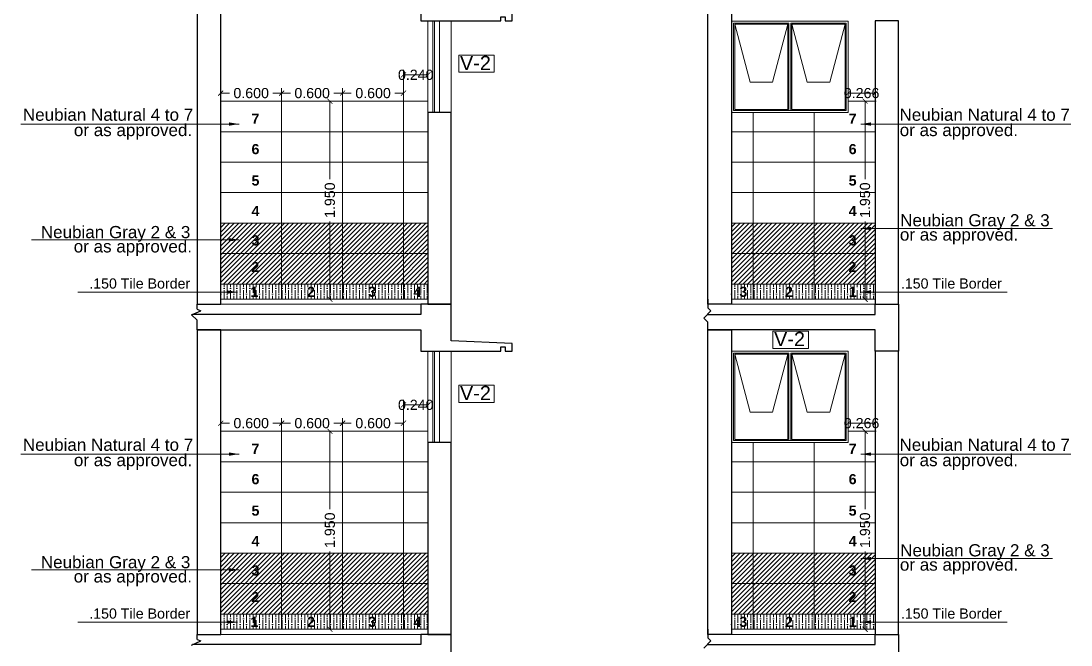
# Model space of a CAD drawing. Header units: millimetres. Extents: x 2733 to 5909, y 1038 to 2089.
# Drawn here: x 2979.94 to 2990.27, y 1044.96 to 1051.1 of the extents above; entities that cross this region are included whole.
import ezdxf

# ---------------------------------------------------------------- set-up
doc = ezdxf.new("R2010")
doc.units = ezdxf.units.MM
doc.header["$PDMODE"] = 35
doc.layers.get('0').update_dxf_attribs({"lineweight": 20})
doc.layers.get('Defpoints').update_dxf_attribs({"lineweight": 15})
for name, color, linetype, lineweight in [('DIM', 6, 'Continuous', 18), ('dim.1', 6, 'Continuous', 18), ('FLOOR FINISH', 10, 'Continuous', 15), ('Hatch', 43, 'Continuous', 13), ('rcc', 5, 'Continuous', 30), ('RD', 7, 'Continuous', 18), ('TEXT', 7, 'Continuous', 15), ('Text-1', 240, 'Continuous', 15), ('TILE HATCH-2', 123, 'Continuous', 9), ('Tiles', 91, 'Continuous', 9), ('Tiles-Text', 230, 'Continuous', 18), ('Ventilator', 200, 'Continuous', 18), ('Wall', 7, 'Continuous', 30)]:
    doc.layers.add(name, color=color, linetype=linetype, lineweight=lineweight)
doc.styles.add('dim-stylus bt', font='arial.ttf')
doc.styles.add('L120', font='arial.ttf', dxfattribs={"height": 0.6})
doc.styles.get("Standard").update_dxf_attribs({"font": 'arial.ttf', "height": 0.2})
doc.styles.add('Tabrej', font='arial.ttf')
doc.dimstyles.new('DIMEN', dxfattribs={"dimtxt": 0.3, "dimasz": 0.25, "dimexe": 0.18, "dimexo": 0.0625, "dimgap": 0.09, "dimtad": 0, "dimdec": 3, "dimzin": 0, "dimdsep": 46, "dimtxsty": 'Tabrej', "dimcen": 0, "dimclrd": 256, "dimclre": 256, "dimclrt": 7, "dimadec": 0, "dimazin": 0, "dimtfac": 1, "dimtdec": 3, "dimtofl": 0, "dimtmove": 0, "dimatfit": 1, "dimfxl": 0, "dimtolj": 1, "dimtzin": 0, "dimlwd": -1, "dimlwe": -1, "dimarcsym": 0})
doc.dimstyles.new('Tabrej', dxfattribs={"dimtxt": 4, "dimasz": 0.45, "dimexe": 0.18, "dimexo": 0.0625, "dimgap": 0.09, "dimtad": 0, "dimdec": 3, "dimzin": 0, "dimdsep": 46, "dimtxsty": 'Tabrej', "dimcen": 0, "dimclrd": 256, "dimclre": 256, "dimclrt": 7, "dimaunit": 1, "dimadec": 3, "dimazin": 0, "dimtfac": 1, "dimtdec": 3, "dimtofl": 0, "dimtmove": 0, "dimatfit": 3, "dimfxl": 0, "dimtolj": 1, "dimtzin": 0, "dimlwd": -1, "dimlwe": -1, "dimarcsym": 0})

# ---------------------------------------------------------------- blocks, each defined once
blk = doc.blocks.new('_ArchTick')
at = {"color": 0, "const_width": 0.15}
blk.add_lwpolyline([(-0.5, -0.5), (0.5, 0.5)], dxfattribs=at)
blk = doc.blocks.new('*D615')
at = {"layer": 'Defpoints', "color": 0, "lineweight": 15, "transparency": 16777216}
for p in [(2982.502, 1050.392), (2982.502, 1050.313), (2983.102, 1050.318)]:
    blk.add_point(p, dxfattribs=at)
at = {"layer": 'DIM', "transparency": 16777216}
for p, q in [((2982.502, 1050.315), (2982.502, 1050.442)), ((2982.502, 1050.392), (2982.588, 1050.392)), ((2983.102, 1050.392), (2983.015, 1050.392)), ((2983.102, 1050.32), (2983.102, 1050.442))]:
    blk.add_line(p, q, dxfattribs=at)
at = {"layer": 'DIM', "transparency": 16777216, "xscale": 0.05, "yscale": 0.05, "zscale": 0.05, "rotation": 180}
blk.add_blockref('_ArchTick', (2982.502, 1050.392), dxfattribs=at)
at = {"layer": 'DIM', "transparency": 16777216, "xscale": 0.05, "yscale": 0.05, "zscale": 0.05}
blk.add_blockref('_ArchTick', (2983.102, 1050.392), dxfattribs=at)
at = {"layer": 'DIM', "color": 7, "transparency": 16777216, "insert": (2982.802, 1050.392), "char_height": 0.1, "attachment_point": 5, "style": 'Tabrej'}
blk.add_mtext('\\A1;0.600', dxfattribs=at)
blk = doc.blocks.new('*D616')
at = {"layer": 'Defpoints', "color": 0, "lineweight": 15, "transparency": 16777216}
for p in [(2981.902, 1050.392), (2981.902, 1050.313), (2982.502, 1050.318)]:
    blk.add_point(p, dxfattribs=at)
at = {"layer": 'DIM', "transparency": 16777216}
for p, q in [((2981.902, 1050.315), (2981.902, 1050.442)), ((2981.902, 1050.392), (2981.988, 1050.392)), ((2982.502, 1050.392), (2982.415, 1050.392)), ((2982.502, 1050.32), (2982.502, 1050.442))]:
    blk.add_line(p, q, dxfattribs=at)
at = {"layer": 'DIM', "transparency": 16777216, "xscale": 0.05, "yscale": 0.05, "zscale": 0.05, "rotation": 180}
blk.add_blockref('_ArchTick', (2981.902, 1050.392), dxfattribs=at)
at = {"layer": 'DIM', "transparency": 16777216, "xscale": 0.05, "yscale": 0.05, "zscale": 0.05}
blk.add_blockref('_ArchTick', (2982.502, 1050.392), dxfattribs=at)
at = {"layer": 'DIM', "color": 7, "transparency": 16777216, "insert": (2982.202, 1050.392), "char_height": 0.1, "attachment_point": 5, "style": 'Tabrej'}
blk.add_mtext('\\A1;0.600', dxfattribs=at)
blk = doc.blocks.new('*D617')
at = {"layer": 'Defpoints', "color": 0, "lineweight": 15, "transparency": 16777216}
for p in [(2983.088, 1050.313), (2982.977, 1048.363), (2983.062, 1048.363)]:
    blk.add_point(p, dxfattribs=at)
at = {"layer": 'DIM', "transparency": 16777216}
for p, q in [((2983.087, 1050.313), (2982.927, 1050.313)), ((2982.977, 1050.313), (2982.977, 1049.546)), ((2982.977, 1048.363), (2982.977, 1049.129)), ((2983.061, 1048.363), (2982.927, 1048.363))]:
    blk.add_line(p, q, dxfattribs=at)
at = {"layer": 'DIM', "transparency": 16777216, "xscale": 0.05, "yscale": 0.05, "zscale": 0.05}
for p, rotation in [((2982.977, 1050.313), 90), ((2982.977, 1048.363), 270)]:
    blk.add_blockref('_ArchTick', p, dxfattribs=dict(at, rotation=rotation))
at = {"layer": 'DIM', "color": 7, "transparency": 16777216, "insert": (2982.977, 1049.338), "char_height": 0.1, "attachment_point": 5, "rotation": 90, "style": 'Tabrej'}
blk.add_mtext('\\A1;1.950', dxfattribs=at)
blk = doc.blocks.new('*D618')
at = {"layer": 'Defpoints', "color": 0, "lineweight": 15, "transparency": 16777216}
for p in [(2983.102, 1050.392), (2983.102, 1050.313), (2983.702, 1050.318)]:
    blk.add_point(p, dxfattribs=at)
at = {"layer": 'DIM', "transparency": 16777216}
for p, q in [((2983.102, 1050.315), (2983.102, 1050.442)), ((2983.102, 1050.392), (2983.188, 1050.392)), ((2983.702, 1050.392), (2983.615, 1050.392)), ((2983.702, 1050.32), (2983.702, 1050.442))]:
    blk.add_line(p, q, dxfattribs=at)
at = {"layer": 'DIM', "transparency": 16777216, "xscale": 0.05, "yscale": 0.05, "zscale": 0.05, "rotation": 180}
blk.add_blockref('_ArchTick', (2983.102, 1050.392), dxfattribs=at)
at = {"layer": 'DIM', "transparency": 16777216, "xscale": 0.05, "yscale": 0.05, "zscale": 0.05}
blk.add_blockref('_ArchTick', (2983.702, 1050.392), dxfattribs=at)
at = {"layer": 'DIM', "color": 7, "transparency": 16777216, "insert": (2983.402, 1050.392), "char_height": 0.1, "attachment_point": 5, "style": 'Tabrej'}
blk.add_mtext('\\A1;0.600', dxfattribs=at)
blk = doc.blocks.new('*D619')
at = {"layer": 'Defpoints', "color": 0, "lineweight": 15, "transparency": 16777216}
for p in [(2983.702, 1050.572), (2983.702, 1050.313), (2983.942, 1050.318)]:
    blk.add_point(p, dxfattribs=at)
at = {"layer": 'DIM', "transparency": 16777216}
for p, q in [((2983.702, 1050.314), (2983.702, 1050.622)), ((2983.942, 1050.572), (2983.702, 1050.572)), ((2983.942, 1050.32), (2983.942, 1050.622))]:
    blk.add_line(p, q, dxfattribs=at)
at = {"layer": 'DIM', "transparency": 16777216, "xscale": 0.05, "yscale": 0.05, "zscale": 0.05, "rotation": 180}
blk.add_blockref('_ArchTick', (2983.702, 1050.572), dxfattribs=at)
at = {"layer": 'DIM', "transparency": 16777216, "xscale": 0.05, "yscale": 0.05, "zscale": 0.05}
blk.add_blockref('_ArchTick', (2983.942, 1050.572), dxfattribs=at)
at = {"layer": 'DIM', "color": 7, "transparency": 16777216, "insert": (2983.822, 1050.572), "char_height": 0.1, "attachment_point": 5, "style": 'Tabrej'}
blk.add_mtext('\\A1;0.240', dxfattribs=at)
blk = doc.blocks.new('*D620')
at = {"layer": 'Defpoints', "color": 0, "lineweight": 15, "transparency": 16777216}
for p in [(2982.502, 1047.142), (2982.502, 1047.063), (2983.102, 1047.068)]:
    blk.add_point(p, dxfattribs=at)
at = {"layer": 'DIM', "transparency": 16777216}
for p, q in [((2982.502, 1047.065), (2982.502, 1047.192)), ((2983.102, 1047.07), (2983.102, 1047.192)), ((2982.502, 1047.142), (2982.588, 1047.142)), ((2983.102, 1047.142), (2983.015, 1047.142))]:
    blk.add_line(p, q, dxfattribs=at)
at = {"layer": 'DIM', "transparency": 16777216, "xscale": 0.05, "yscale": 0.05, "zscale": 0.05, "rotation": 180}
blk.add_blockref('_ArchTick', (2982.502, 1047.142), dxfattribs=at)
at = {"layer": 'DIM', "transparency": 16777216, "xscale": 0.05, "yscale": 0.05, "zscale": 0.05}
blk.add_blockref('_ArchTick', (2983.102, 1047.142), dxfattribs=at)
at = {"layer": 'DIM', "color": 7, "transparency": 16777216, "insert": (2982.802, 1047.142), "char_height": 0.1, "attachment_point": 5, "style": 'Tabrej'}
blk.add_mtext('\\A1;0.600', dxfattribs=at)
blk = doc.blocks.new('*D621')
at = {"layer": 'Defpoints', "color": 0, "lineweight": 15, "transparency": 16777216}
for p in [(2981.902, 1047.142), (2981.902, 1047.063), (2982.502, 1047.068)]:
    blk.add_point(p, dxfattribs=at)
at = {"layer": 'DIM', "transparency": 16777216}
for p, q in [((2981.902, 1047.065), (2981.902, 1047.192)), ((2982.502, 1047.07), (2982.502, 1047.192)), ((2981.902, 1047.142), (2981.988, 1047.142)), ((2982.502, 1047.142), (2982.415, 1047.142))]:
    blk.add_line(p, q, dxfattribs=at)
at = {"layer": 'DIM', "transparency": 16777216, "xscale": 0.05, "yscale": 0.05, "zscale": 0.05, "rotation": 180}
blk.add_blockref('_ArchTick', (2981.902, 1047.142), dxfattribs=at)
at = {"layer": 'DIM', "transparency": 16777216, "xscale": 0.05, "yscale": 0.05, "zscale": 0.05}
blk.add_blockref('_ArchTick', (2982.502, 1047.142), dxfattribs=at)
at = {"layer": 'DIM', "color": 7, "transparency": 16777216, "insert": (2982.202, 1047.142), "char_height": 0.1, "attachment_point": 5, "style": 'Tabrej'}
blk.add_mtext('\\A1;0.600', dxfattribs=at)
blk = doc.blocks.new('*D622')
at = {"layer": 'Defpoints', "color": 0, "lineweight": 15, "transparency": 16777216}
for p in [(2983.088, 1047.063), (2982.977, 1045.113), (2983.062, 1045.113)]:
    blk.add_point(p, dxfattribs=at)
at = {"layer": 'DIM', "transparency": 16777216}
for p, q in [((2983.087, 1047.063), (2982.927, 1047.063)), ((2982.977, 1047.063), (2982.977, 1046.296)), ((2982.977, 1045.113), (2982.977, 1045.879)), ((2983.061, 1045.113), (2982.927, 1045.113))]:
    blk.add_line(p, q, dxfattribs=at)
at = {"layer": 'DIM', "transparency": 16777216, "xscale": 0.05, "yscale": 0.05, "zscale": 0.05}
for p, rotation in [((2982.977, 1047.063), 90), ((2982.977, 1045.113), 270)]:
    blk.add_blockref('_ArchTick', p, dxfattribs=dict(at, rotation=rotation))
at = {"layer": 'DIM', "color": 7, "transparency": 16777216, "insert": (2982.977, 1046.088), "char_height": 0.1, "attachment_point": 5, "rotation": 90, "style": 'Tabrej'}
blk.add_mtext('\\A1;1.950', dxfattribs=at)
blk = doc.blocks.new('*D623')
at = {"layer": 'Defpoints', "color": 0, "lineweight": 15, "transparency": 16777216}
for p in [(2983.102, 1047.142), (2983.102, 1047.063), (2983.702, 1047.068)]:
    blk.add_point(p, dxfattribs=at)
at = {"layer": 'DIM', "transparency": 16777216}
for p, q in [((2983.102, 1047.065), (2983.102, 1047.192)), ((2983.702, 1047.07), (2983.702, 1047.192)), ((2983.102, 1047.142), (2983.188, 1047.142)), ((2983.702, 1047.142), (2983.615, 1047.142))]:
    blk.add_line(p, q, dxfattribs=at)
at = {"layer": 'DIM', "transparency": 16777216, "xscale": 0.05, "yscale": 0.05, "zscale": 0.05, "rotation": 180}
blk.add_blockref('_ArchTick', (2983.102, 1047.142), dxfattribs=at)
at = {"layer": 'DIM', "transparency": 16777216, "xscale": 0.05, "yscale": 0.05, "zscale": 0.05}
blk.add_blockref('_ArchTick', (2983.702, 1047.142), dxfattribs=at)
at = {"layer": 'DIM', "color": 7, "transparency": 16777216, "insert": (2983.402, 1047.142), "char_height": 0.1, "attachment_point": 5, "style": 'Tabrej'}
blk.add_mtext('\\A1;0.600', dxfattribs=at)
blk = doc.blocks.new('*D624')
at = {"layer": 'Defpoints', "color": 0, "lineweight": 15, "transparency": 16777216}
for p in [(2983.702, 1047.322), (2983.702, 1047.063), (2983.942, 1047.068)]:
    blk.add_point(p, dxfattribs=at)
at = {"layer": 'DIM', "transparency": 16777216}
for p, q in [((2983.702, 1047.064), (2983.702, 1047.372)), ((2983.942, 1047.07), (2983.942, 1047.372)), ((2983.942, 1047.322), (2983.702, 1047.322))]:
    blk.add_line(p, q, dxfattribs=at)
at = {"layer": 'DIM', "transparency": 16777216, "xscale": 0.05, "yscale": 0.05, "zscale": 0.05, "rotation": 180}
blk.add_blockref('_ArchTick', (2983.702, 1047.322), dxfattribs=at)
at = {"layer": 'DIM', "transparency": 16777216, "xscale": 0.05, "yscale": 0.05, "zscale": 0.05}
blk.add_blockref('_ArchTick', (2983.942, 1047.322), dxfattribs=at)
at = {"layer": 'DIM', "color": 7, "transparency": 16777216, "insert": (2983.822, 1047.322), "char_height": 0.1, "attachment_point": 5, "style": 'Tabrej'}
blk.add_mtext('\\A1;0.240', dxfattribs=at)
blk = doc.blocks.new('*D654')
at = {"layer": 'Defpoints', "color": 0, "lineweight": 15, "transparency": 16777216}
for p in [(2988.357, 1050.313), (2988.246, 1048.363), (2988.331, 1048.363)]:
    blk.add_point(p, dxfattribs=at)
at = {"layer": 'DIM', "transparency": 16777216}
for p, q in [((2988.356, 1050.313), (2988.196, 1050.313)), ((2988.246, 1050.313), (2988.246, 1049.546)), ((2988.246, 1048.363), (2988.246, 1049.129)), ((2988.33, 1048.363), (2988.196, 1048.363))]:
    blk.add_line(p, q, dxfattribs=at)
at = {"layer": 'DIM', "transparency": 16777216, "xscale": 0.05, "yscale": 0.05, "zscale": 0.05}
for p, rotation in [((2988.246, 1050.313), 90), ((2988.246, 1048.363), 270)]:
    blk.add_blockref('_ArchTick', p, dxfattribs=dict(at, rotation=rotation))
at = {"layer": 'DIM', "color": 7, "transparency": 16777216, "insert": (2988.246, 1049.338), "char_height": 0.1, "attachment_point": 5, "rotation": 90, "style": 'Tabrej'}
blk.add_mtext('\\A1;1.950', dxfattribs=at)
blk = doc.blocks.new('*D655')
at = {"layer": 'Defpoints', "color": 0, "lineweight": 15, "transparency": 16777216}
for p in [(2988.08, 1050.392), (2988.08, 1050.313), (2988.345, 1050.318)]:
    blk.add_point(p, dxfattribs=at)
at = {"layer": 'DIM', "transparency": 16777216}
for p, q in [((2988.08, 1050.315), (2988.08, 1050.442)), ((2988.345, 1050.392), (2988.08, 1050.392)), ((2988.345, 1050.32), (2988.345, 1050.442))]:
    blk.add_line(p, q, dxfattribs=at)
at = {"layer": 'DIM', "transparency": 16777216, "xscale": 0.05, "yscale": 0.05, "zscale": 0.05, "rotation": 180}
blk.add_blockref('_ArchTick', (2988.08, 1050.392), dxfattribs=at)
at = {"layer": 'DIM', "transparency": 16777216, "xscale": 0.05, "yscale": 0.05, "zscale": 0.05}
blk.add_blockref('_ArchTick', (2988.345, 1050.392), dxfattribs=at)
at = {"layer": 'DIM', "color": 7, "transparency": 16777216, "insert": (2988.212, 1050.392), "char_height": 0.1, "attachment_point": 5, "style": 'Tabrej'}
blk.add_mtext('\\A1;0.266', dxfattribs=at)
blk = doc.blocks.new('rgb')
at = {"layer": 'Ventilator', "linetype": 'Continuous'}
for p, q in [((2440.551, -1422.912), (2439.401, -1422.912)), ((2439.401, -1422.912), (2439.401, -1423.812)), ((2439.966, -1422.932), (2439.421, -1422.932)), ((2439.421, -1422.932), (2439.421, -1423.792)), ((2439.966, -1422.932), (2439.966, -1423.792)), ((2440.531, -1422.932), (2439.986, -1422.932)), ((2439.986, -1422.932), (2439.986, -1423.791)), ((2440.531, -1423.792), (2440.531, -1422.932)), ((2440.551, -1423.812), (2440.551, -1422.912)), ((2439.956, -1422.942), (2439.436, -1422.942)), ((2439.436, -1422.942), (2439.436, -1423.782)), ((2439.956, -1423.782), (2439.956, -1422.942)), ((2440.521, -1422.942), (2439.996, -1422.942)), ((2439.996, -1422.942), (2439.996, -1423.782)), ((2440.521, -1423.782), (2440.521, -1422.942)), ((2440.551, -1423.812), (2439.401, -1423.812)), ((2439.966, -1423.792), (2439.421, -1423.792)), ((2439.956, -1423.782), (2439.436, -1423.782)), ((2440.531, -1423.792), (2439.966, -1423.792)), ((2440.386, -1423.792), (2439.986, -1423.792)), ((2440.376, -1423.782), (2439.996, -1423.782)), ((2440.521, -1423.782), (2439.996, -1423.782))]:
    blk.add_line(p, q, dxfattribs=at)
at = {"layer": 'Ventilator', "ltscale": 0.005}
for p, q in [((2439.436, -1422.942), (2439.586, -1423.515)), ((2439.956, -1422.942), (2439.806, -1423.515)), ((2439.996, -1422.942), (2440.146, -1423.515)), ((2440.521, -1422.942), (2440.371, -1423.515)), ((2439.586, -1423.515), (2439.806, -1423.515)), ((2440.371, -1423.515), (2440.146, -1423.515))]:
    blk.add_line(p, q, dxfattribs=at)
blk = doc.blocks.new('*D656')
at = {"layer": 'Defpoints', "color": 0, "lineweight": 15, "transparency": 16777216}
for p in [(2988.357, 1047.063), (2988.246, 1045.113), (2988.331, 1045.113)]:
    blk.add_point(p, dxfattribs=at)
at = {"layer": 'DIM', "transparency": 16777216}
for p, q in [((2988.356, 1047.063), (2988.196, 1047.063)), ((2988.246, 1047.063), (2988.246, 1046.296)), ((2988.246, 1045.113), (2988.246, 1045.879)), ((2988.33, 1045.113), (2988.196, 1045.113))]:
    blk.add_line(p, q, dxfattribs=at)
at = {"layer": 'DIM', "transparency": 16777216, "xscale": 0.05, "yscale": 0.05, "zscale": 0.05}
for p, rotation in [((2988.246, 1047.063), 90), ((2988.246, 1045.113), 270)]:
    blk.add_blockref('_ArchTick', p, dxfattribs=dict(at, rotation=rotation))
at = {"layer": 'DIM', "color": 7, "transparency": 16777216, "insert": (2988.246, 1046.088), "char_height": 0.1, "attachment_point": 5, "rotation": 90, "style": 'Tabrej'}
blk.add_mtext('\\A1;1.950', dxfattribs=at)
blk = doc.blocks.new('*D657')
at = {"layer": 'Defpoints', "color": 0, "lineweight": 15, "transparency": 16777216}
for p in [(2988.08, 1047.142), (2988.08, 1047.063), (2988.345, 1047.068)]:
    blk.add_point(p, dxfattribs=at)
at = {"layer": 'DIM', "transparency": 16777216}
for p, q in [((2988.08, 1047.065), (2988.08, 1047.192)), ((2988.345, 1047.07), (2988.345, 1047.192)), ((2988.345, 1047.142), (2988.08, 1047.142))]:
    blk.add_line(p, q, dxfattribs=at)
at = {"layer": 'DIM', "transparency": 16777216, "xscale": 0.05, "yscale": 0.05, "zscale": 0.05, "rotation": 180}
blk.add_blockref('_ArchTick', (2988.08, 1047.142), dxfattribs=at)
at = {"layer": 'DIM', "transparency": 16777216, "xscale": 0.05, "yscale": 0.05, "zscale": 0.05}
blk.add_blockref('_ArchTick', (2988.345, 1047.142), dxfattribs=at)
at = {"layer": 'DIM', "color": 7, "transparency": 16777216, "insert": (2988.212, 1047.142), "char_height": 0.1, "attachment_point": 5, "style": 'Tabrej'}
blk.add_mtext('\\A1;0.266', dxfattribs=at)

msp = doc.modelspace()

# ---------------------------------------------------------------- hatches: boundary and pattern name
at = {"layer": 'Hatch', "lineweight": 15}
h = msp.add_hatch(dxfattribs=at)
h.set_pattern_fill('ANSI36', color=256, scale=0.01, angle=45, style=0)
h.set_pattern_definition([(90, (80.048495, 72.582863), (-0.03175, 0.0555625), [0.079375, -0.015875, 0, -0.015875])])
h.paths.add_polyline_path([(2982.5016, 1048.5125), (2981.9016, 1048.5125), (2981.9016, 1048.3625), (2982.5016, 1048.3625)])
h.paths.add_polyline_path([(2982.5016, 1048.3625), (2983.1016, 1048.3625), (2983.1016, 1048.5125), (2982.5016, 1048.5125)])
h.paths.add_polyline_path([(2983.1016, 1048.3625), (2983.7016, 1048.3625), (2983.7016, 1048.5125), (2983.1016, 1048.5125)])
h.paths.add_polyline_path([(2983.7016, 1048.5125), (2983.7016, 1048.3625), (2983.9416, 1048.3625), (2983.9416, 1048.5125)])
h.paths.add_polyline_path([(2982.1745, 1048.3308), (2982.3021, 1048.3308), (2982.3021, 1048.5369), (2982.1745, 1048.5369)], flags=9)
h.paths.add_polyline_path([(2982.7286, 1048.3309), (2982.8563, 1048.3309), (2982.8563, 1048.537), (2982.7286, 1048.537)], flags=9)
h.paths.add_polyline_path([(2983.3287, 1048.3318), (2983.4564, 1048.3318), (2983.4564, 1048.5378), (2983.3287, 1048.5378)], flags=9)
h.paths.add_polyline_path([(2983.7755, 1048.3309), (2983.9032, 1048.3309), (2983.9032, 1048.537), (2983.7755, 1048.537)], flags=9)
h = msp.add_hatch(dxfattribs=at)
h.set_pattern_fill('ANSI36', color=256, scale=0.01, angle=45, style=0)
h.set_pattern_definition([(90, (80.313854, 72.582863), (-0.03175, 0.0555625), [0.079375, -0.015875, 0, -0.015875])])
h.paths.add_polyline_path([(2988.3453, 1048.5125), (2987.7453, 1048.5125), (2987.7453, 1048.3625), (2988.3453, 1048.3625)])
h.paths.add_polyline_path([(2987.7453, 1048.5125), (2987.1453, 1048.5125), (2987.1453, 1048.3625), (2987.7453, 1048.3625)])
h.paths.add_polyline_path([(2987.1453, 1048.5125), (2986.9296, 1048.5125), (2986.9296, 1048.3625), (2987.1453, 1048.3625)])
h.paths.add_polyline_path([(2988.0672, 1048.3308), (2988.1949, 1048.3308), (2988.1949, 1048.5369), (2988.0672, 1048.5369)], flags=9)
h.paths.add_polyline_path([(2987.4345, 1048.3308), (2987.5622, 1048.3308), (2987.5622, 1048.5369), (2987.4345, 1048.5369)], flags=9)
h.paths.add_polyline_path([(2986.9841, 1048.3317), (2987.1118, 1048.3317), (2987.1118, 1048.5377), (2986.9841, 1048.5377)], flags=9)
h = msp.add_hatch(dxfattribs=at)
h.set_pattern_fill('ANSI36', color=256, scale=0.01, angle=45, style=0)
h.set_pattern_definition([(90, (80.048495, 69.332863), (-0.03175, 0.0555625), [0.079375, -0.015875, 0, -0.015875])])
h.paths.add_polyline_path([(2982.5016, 1045.2625), (2981.9016, 1045.2625), (2981.9016, 1045.1125), (2982.5016, 1045.1125)])
h.paths.add_polyline_path([(2983.1016, 1045.2625), (2982.5016, 1045.2625), (2982.5016, 1045.1125), (2983.1016, 1045.1125)])
h.paths.add_polyline_path([(2983.7016, 1045.2625), (2983.1016, 1045.2625), (2983.1016, 1045.1125), (2983.7016, 1045.1125)])
h.paths.add_polyline_path([(2983.9416, 1045.2625), (2983.7016, 1045.2625), (2983.7016, 1045.1125), (2983.9416, 1045.1125)])
h.paths.add_polyline_path([(2982.1745, 1045.0808), (2982.3021, 1045.0808), (2982.3021, 1045.2869), (2982.1745, 1045.2869)], flags=9)
h.paths.add_polyline_path([(2982.7286, 1045.0809), (2982.8563, 1045.0809), (2982.8563, 1045.287), (2982.7286, 1045.287)], flags=9)
h.paths.add_polyline_path([(2983.3287, 1045.0818), (2983.4564, 1045.0818), (2983.4564, 1045.2878), (2983.3287, 1045.2878)], flags=9)
h.paths.add_polyline_path([(2983.7755, 1045.0809), (2983.9032, 1045.0809), (2983.9032, 1045.287), (2983.7755, 1045.287)], flags=9)
h = msp.add_hatch(dxfattribs=at)
h.set_pattern_fill('ANSI36', color=256, scale=0.01, angle=45, style=0)
h.set_pattern_definition([(90, (80.313854, 69.332863), (-0.03175, 0.0555625), [0.079375, -0.015875, 0, -0.015875])])
h.paths.add_polyline_path([(2988.3453, 1045.2625), (2987.7453, 1045.2625), (2987.7453, 1045.1125), (2988.3453, 1045.1125)])
h.paths.add_polyline_path([(2987.7453, 1045.2625), (2987.1453, 1045.2625), (2987.1453, 1045.1125), (2987.7453, 1045.1125)])
h.paths.add_polyline_path([(2987.1453, 1045.2625), (2986.9296, 1045.2625), (2986.9296, 1045.1125), (2987.1453, 1045.1125)])
h.paths.add_polyline_path([(2988.0672, 1045.0808), (2988.1949, 1045.0808), (2988.1949, 1045.2869), (2988.0672, 1045.2869)], flags=9)
h.paths.add_polyline_path([(2987.4345, 1045.0808), (2987.5622, 1045.0808), (2987.5622, 1045.2869), (2987.4345, 1045.2869)], flags=9)
h.paths.add_polyline_path([(2986.9841, 1045.0817), (2987.1118, 1045.0817), (2987.1118, 1045.2877), (2986.9841, 1045.2877)], flags=9)
at = {"layer": 'TILE HATCH-2'}
h = msp.add_hatch(dxfattribs=at)
h.set_pattern_fill('ANSI31', color=256, scale=0.01, style=0)
h.set_pattern_definition([(45, (80.048495, 72.582863), (-0.0224506403, 0.0224506403), [])])
h.paths.add_polyline_path([(2982.5016, 1048.8125), (2981.9016, 1048.8125), (2981.9016, 1048.5125), (2982.5016, 1048.5125)])
h.paths.add_polyline_path([(2982.5016, 1049.1125), (2981.9016, 1049.1125), (2981.9016, 1048.8125), (2982.5016, 1048.8125)])
h.paths.add_polyline_path([(2983.1016, 1049.1125), (2982.5016, 1049.1125), (2982.5016, 1048.8125), (2983.1016, 1048.8125)])
h.paths.add_polyline_path([(2983.1016, 1048.8125), (2982.5016, 1048.8125), (2982.5016, 1048.5125), (2983.1016, 1048.5125)])
h.paths.add_polyline_path([(2983.7016, 1048.8125), (2983.1016, 1048.8125), (2983.1016, 1048.5125), (2983.7016, 1048.5125)])
h.paths.add_polyline_path([(2983.7016, 1049.1125), (2983.1016, 1049.1125), (2983.1016, 1048.8125), (2983.7016, 1048.8125)])
h.paths.add_polyline_path([(2983.9416, 1049.1125), (2983.7016, 1049.1125), (2983.7016, 1048.8125), (2983.9416, 1048.8125)])
h.paths.add_polyline_path([(2983.9416, 1048.8125), (2983.7016, 1048.8125), (2983.7016, 1048.5125), (2983.9416, 1048.5125)])
h.paths.add_polyline_path([(2982.1798, 1048.5752), (2982.3075, 1048.5752), (2982.3075, 1048.7813), (2982.1798, 1048.7813)], flags=24)
h.paths.add_polyline_path([(2982.1808, 1048.8377), (2982.3085, 1048.8377), (2982.3085, 1049.0438), (2982.1808, 1049.0438)], flags=24)
h = msp.add_hatch(dxfattribs=at)
h.set_pattern_fill('ANSI31', color=256, scale=0.01, style=0)
h.set_pattern_definition([(45, (80.313854, 72.582863), (-0.0224506403, 0.0224506403), [])])
h.paths.add_polyline_path([(2988.3453, 1048.8125), (2987.7453, 1048.8125), (2987.7453, 1048.5125), (2988.3453, 1048.5125)])
h.paths.add_polyline_path([(2987.7453, 1048.8125), (2987.1453, 1048.8125), (2987.1453, 1048.5125), (2987.7453, 1048.5125)])
h.paths.add_polyline_path([(2987.1453, 1048.8125), (2986.9296, 1048.8125), (2986.9296, 1048.5125), (2987.1453, 1048.5125)])
h.paths.add_polyline_path([(2987.1453, 1049.1125), (2986.9296, 1049.1125), (2986.9296, 1048.8125), (2987.1453, 1048.8125)])
h.paths.add_polyline_path([(2987.7453, 1049.1125), (2987.1453, 1049.1125), (2987.1453, 1048.8125), (2987.7453, 1048.8125)])
h.paths.add_polyline_path([(2988.3453, 1049.1125), (2987.7453, 1049.1125), (2987.7453, 1048.8125), (2988.3453, 1048.8125)])
h.paths.add_polyline_path([(2988.0593, 1048.5752), (2988.1869, 1048.5752), (2988.1869, 1048.7813), (2988.0593, 1048.7813)], flags=24)
h.paths.add_polyline_path([(2988.0602, 1048.8377), (2988.1879, 1048.8377), (2988.1879, 1049.0438), (2988.0602, 1049.0438)], flags=24)
h = msp.add_hatch(dxfattribs=at)
h.set_pattern_fill('ANSI31', color=256, scale=0.01, style=0)
h.set_pattern_definition([(45, (80.048495, 69.332863), (-0.0224506403, 0.0224506403), [])])
h.paths.add_polyline_path([(2982.5016, 1045.5625), (2981.9016, 1045.5625), (2981.9016, 1045.2625), (2982.5016, 1045.2625)])
h.paths.add_polyline_path([(2982.5016, 1045.8625), (2981.9016, 1045.8625), (2981.9016, 1045.5625), (2982.5016, 1045.5625)])
h.paths.add_polyline_path([(2983.1016, 1045.8625), (2982.5016, 1045.8625), (2982.5016, 1045.5625), (2983.1016, 1045.5625)])
h.paths.add_polyline_path([(2983.1016, 1045.5625), (2982.5016, 1045.5625), (2982.5016, 1045.2625), (2983.1016, 1045.2625)])
h.paths.add_polyline_path([(2983.7016, 1045.5625), (2983.1016, 1045.5625), (2983.1016, 1045.2625), (2983.7016, 1045.2625)])
h.paths.add_polyline_path([(2983.7016, 1045.8625), (2983.1016, 1045.8625), (2983.1016, 1045.5625), (2983.7016, 1045.5625)])
h.paths.add_polyline_path([(2983.9416, 1045.8625), (2983.7016, 1045.8625), (2983.7016, 1045.5625), (2983.9416, 1045.5625)])
h.paths.add_polyline_path([(2983.9416, 1045.5625), (2983.7016, 1045.5625), (2983.7016, 1045.2625), (2983.9416, 1045.2625)])
h.paths.add_polyline_path([(2982.1798, 1045.3252), (2982.3075, 1045.3252), (2982.3075, 1045.5313), (2982.1798, 1045.5313)], flags=24)
h.paths.add_polyline_path([(2982.1808, 1045.5877), (2982.3085, 1045.5877), (2982.3085, 1045.7938), (2982.1808, 1045.7938)], flags=24)
h = msp.add_hatch(dxfattribs=at)
h.set_pattern_fill('ANSI31', color=256, scale=0.01, style=0)
h.set_pattern_definition([(45, (80.313854, 69.332863), (-0.0224506403, 0.0224506403), [])])
h.paths.add_polyline_path([(2988.3453, 1045.5625), (2987.7453, 1045.5625), (2987.7453, 1045.2625), (2988.3453, 1045.2625)])
h.paths.add_polyline_path([(2987.7453, 1045.5625), (2987.1453, 1045.5625), (2987.1453, 1045.2625), (2987.7453, 1045.2625)])
h.paths.add_polyline_path([(2987.1453, 1045.5625), (2986.9296, 1045.5625), (2986.9296, 1045.2625), (2987.1453, 1045.2625)])
h.paths.add_polyline_path([(2987.1453, 1045.8625), (2986.9296, 1045.8625), (2986.9296, 1045.5625), (2987.1453, 1045.5625)])
h.paths.add_polyline_path([(2987.7453, 1045.8625), (2987.1453, 1045.8625), (2987.1453, 1045.5625), (2987.7453, 1045.5625)])
h.paths.add_polyline_path([(2988.3453, 1045.8625), (2987.7453, 1045.8625), (2987.7453, 1045.5625), (2988.3453, 1045.5625)])
h.paths.add_polyline_path([(2988.0593, 1045.3252), (2988.1869, 1045.3252), (2988.1869, 1045.5313), (2988.0593, 1045.5313)], flags=24)
h.paths.add_polyline_path([(2988.0602, 1045.5877), (2988.1879, 1045.5877), (2988.1879, 1045.7938), (2988.0602, 1045.7938)], flags=24)

# ---------------------------------------------------------------- linework, layer by layer
at = {"lineweight": 15}
for p, q in [((2984.0566, 1050.2025), (2984.0566, 1051.1025)), ((2984.0566, 1046.9525), (2984.0566, 1047.8525))]:
    msp.add_line(p, q, dxfattribs=at)
for points in [[(2984.1716, 1050.2025), (2983.9416, 1050.2025), (2983.9416, 1051.1025), (2984.1716, 1051.1025)], [(2984.1716, 1046.9525), (2983.9416, 1046.9525), (2983.9416, 1047.8525), (2984.1716, 1047.8525)]]:
    msp.add_lwpolyline(points, close=True, dxfattribs=at)
at = {"layer": 'FLOOR FINISH', "lineweight": 15}
for p, q in [((2983.9416, 1048.3125), (2981.6716, 1048.3125)), ((2983.8716, 1048.3125), (2981.6716, 1048.3125)), ((2983.9416, 1048.3625), (2981.9016, 1048.3625)), ((2983.9416, 1048.3625), (2981.9016, 1048.3625)), ((2988.3453, 1048.3125), (2986.6982, 1048.3125)), ((2988.3453, 1048.3625), (2986.9296, 1048.3625)), ((2983.9416, 1045.1125), (2981.9016, 1045.1125)), ((2983.9416, 1045.1125), (2981.9016, 1045.1125)), ((2988.3453, 1045.1125), (2986.9296, 1045.1125)), ((2983.9416, 1045.0625), (2981.6716, 1045.0625)), ((2983.8716, 1045.0625), (2981.6716, 1045.0625)), ((2988.3453, 1045.0625), (2986.6982, 1045.0625))]:
    msp.add_line(p, q, dxfattribs=at)
at = {"layer": 'rcc'}
for points in [[(2981.6716, 1051.3125), (2983.8716, 1051.3125), (2983.8716, 1051.1025), (2984.6616, 1051.1025), (2984.6616, 1051.1425), (2984.7016, 1051.1425), (2984.7016, 1051.1025), (2984.7716, 1051.1025), (2984.7716, 1051.1775), (2984.1716, 1051.2025), (2984.1716, 1051.5625), (2983.8716, 1051.5625), (2983.8716, 1051.4625), (2981.6249, 1051.4625)], [(2981.6716, 1048.0625), (2983.8716, 1048.0625), (2983.8716, 1047.8525), (2984.6616, 1047.8525), (2984.6616, 1047.8925), (2984.7016, 1047.8925), (2984.7016, 1047.8525), (2984.7716, 1047.8525), (2984.7716, 1047.9275), (2984.1716, 1047.9525), (2984.1716, 1048.3125), (2983.8716, 1048.3125), (2983.8716, 1048.2125), (2981.6249, 1048.2125)], [(2981.6716, 1048.0625), (2983.8716, 1048.0625), (2983.8716, 1047.8525), (2984.6616, 1047.8525), (2984.6616, 1047.8925), (2984.7016, 1047.8925), (2984.7016, 1047.8525), (2984.7716, 1047.8525), (2984.7716, 1047.9275), (2984.1716, 1047.9525), (2984.1716, 1048.3125), (2983.8716, 1048.3125), (2983.8716, 1048.2125), (2981.6249, 1048.2125)], [(2986.6929, 1048.2125), (2988.3453, 1048.2125), (2988.3453, 1048.3125), (2988.5753, 1048.3125), (2988.5753, 1047.8525), (2988.3453, 1047.8525), (2988.3453, 1048.0625), (2986.6982, 1048.0625)], [(2981.6716, 1044.8125), (2983.8716, 1044.8125), (2983.8716, 1044.6025), (2984.6616, 1044.6025), (2984.6616, 1044.6425), (2984.7016, 1044.6425), (2984.7016, 1044.6025), (2984.7716, 1044.6025), (2984.7716, 1044.6775), (2984.1716, 1044.7025), (2984.1716, 1045.0625), (2983.8716, 1045.0625), (2983.8716, 1044.9625), (2981.6249, 1044.9625)], [(2981.6716, 1044.8125), (2983.8716, 1044.8125), (2983.8716, 1044.6025), (2984.6616, 1044.6025), (2984.6616, 1044.6425), (2984.7016, 1044.6425), (2984.7016, 1044.6025), (2984.7716, 1044.6025), (2984.7716, 1044.6775), (2984.1716, 1044.7025), (2984.1716, 1045.0625), (2983.8716, 1045.0625), (2983.8716, 1044.9625), (2981.6716, 1044.9625)], [(2986.6929, 1044.9625), (2988.3453, 1044.9625), (2988.3453, 1045.0625), (2988.5753, 1045.0625), (2988.5753, 1044.6025), (2988.3453, 1044.6025), (2988.3453, 1044.8125), (2986.6982, 1044.8125)]]:
    msp.add_lwpolyline(points, dxfattribs=at)
at = {"layer": 'RD', "linetype": 'Continuous', "ltscale": 0.2}
for points in [[(2984.2456, 1050.597), (2984.5957, 1050.597), (2984.5957, 1050.7656), (2984.2456, 1050.7656)], [(2987.3379, 1047.8789), (2987.6879, 1047.8789), (2987.6879, 1048.0474), (2987.3379, 1048.0474)], [(2984.2456, 1047.347), (2984.5957, 1047.347), (2984.5957, 1047.5156), (2984.2456, 1047.5156)]]:
    msp.add_lwpolyline(points, close=True, dxfattribs=at)
at = {"layer": 'Tiles', "lineweight": 15}
for p, q in [((2983.9416, 1050.3125), (2981.9016, 1050.3125)), ((2982.5016, 1048.3625), (2982.5016, 1050.3125)), ((2983.1016, 1048.3625), (2983.1016, 1050.3125)), ((2983.7016, 1048.3625), (2983.7016, 1050.3125)), ((2988.3453, 1050.3125), (2988.0796, 1050.3125)), ((2987.1453, 1048.3625), (2987.1453, 1050.2028)), ((2987.7453, 1048.3625), (2987.7453, 1050.2028)), ((2983.9416, 1050.0125), (2981.9016, 1050.0125)), ((2988.3453, 1050.0125), (2986.9296, 1050.0125)), ((2983.9416, 1049.7125), (2981.9016, 1049.7125)), ((2988.3453, 1049.7125), (2986.9296, 1049.7125)), ((2983.9416, 1049.4125), (2981.9016, 1049.4125)), ((2988.3453, 1049.4125), (2986.9296, 1049.4125)), ((2983.9416, 1049.1125), (2981.9016, 1049.1125)), ((2988.3453, 1049.1125), (2986.9296, 1049.1125)), ((2983.9416, 1048.8125), (2981.9016, 1048.8125)), ((2988.3453, 1048.8125), (2986.9296, 1048.8125)), ((2983.9416, 1048.5125), (2981.9016, 1048.5125)), ((2988.3453, 1048.5125), (2986.9296, 1048.5125)), ((2983.9416, 1047.0625), (2981.9016, 1047.0625)), ((2982.5016, 1045.1125), (2982.5016, 1047.0625)), ((2983.1016, 1045.1125), (2983.1016, 1047.0625)), ((2983.7016, 1045.1125), (2983.7016, 1047.0625)), ((2988.3453, 1047.0625), (2988.0796, 1047.0625)), ((2987.1453, 1045.1125), (2987.1453, 1046.9528)), ((2987.7453, 1045.1125), (2987.7453, 1046.9528)), ((2983.9416, 1046.7625), (2981.9016, 1046.7625)), ((2988.3453, 1046.7625), (2986.9296, 1046.7625)), ((2983.9416, 1046.4625), (2981.9016, 1046.4625)), ((2988.3453, 1046.4625), (2986.9296, 1046.4625)), ((2983.9416, 1046.1625), (2981.9016, 1046.1625)), ((2988.3453, 1046.1625), (2986.9296, 1046.1625)), ((2983.9416, 1045.8625), (2981.9016, 1045.8625)), ((2988.3453, 1045.8625), (2986.9296, 1045.8625)), ((2983.9416, 1045.5625), (2981.9016, 1045.5625)), ((2988.3453, 1045.5625), (2986.9296, 1045.5625)), ((2983.9416, 1045.2625), (2981.9016, 1045.2625)), ((2988.3453, 1045.2625), (2986.9296, 1045.2625))]:
    msp.add_line(p, q, dxfattribs=at)
at = {"layer": 'Ventilator', "lineweight": 15}
for points in [[(2984.0066, 1051.1025), (2983.9916, 1051.1025), (2983.9916, 1050.2025), (2984.0066, 1050.2025)], [(2984.0066, 1047.8525), (2983.9916, 1047.8525), (2983.9916, 1046.9525), (2984.0066, 1046.9525)]]:
    msp.add_lwpolyline(points, close=True, dxfattribs=at)
at = {"layer": 'Wall'}
for p, q in [((2981.6716, 1048.2634), (2981.6716, 1048.3125)), ((2986.6982, 1048.3625), (2986.6982, 1048.2776)), ((2981.6144, 1048.2079), (2981.707, 1048.2483)), ((2981.6716, 1048.1559), (2981.6144, 1048.2079)), ((2981.6716, 1048.2634), (2981.707, 1048.2483)), ((2986.6581, 1048.1762), (2986.7279, 1048.2491)), ((2986.7279, 1048.2491), (2986.6982, 1048.2776)), ((2981.6716, 1048.0625), (2981.6716, 1048.1559)), ((2986.6982, 1048.1379), (2986.6581, 1048.1762)), ((2986.6982, 1048.0625), (2986.6982, 1048.1379)), ((2986.6982, 1045.1125), (2986.6982, 1045.0276)), ((2981.6144, 1044.9579), (2981.707, 1044.9983)), ((2981.6716, 1045.0134), (2981.6716, 1045.0625)), ((2981.6716, 1045.0134), (2981.707, 1044.9983)), ((2986.6581, 1044.9262), (2986.7279, 1044.9991)), ((2986.7279, 1044.9991), (2986.6982, 1045.0276))]:
    msp.add_line(p, q, dxfattribs=at)
for points in [[(2981.9016, 1051.3125), (2981.6716, 1051.3125), (2981.6716, 1048.3125), (2981.9016, 1048.3125)], [(2986.6982, 1051.3125), (2986.9296, 1051.3125), (2986.9296, 1048.3125), (2986.6982, 1048.3125)], [(2988.5753, 1051.1025), (2988.3453, 1051.1025), (2988.3453, 1048.3125), (2988.5753, 1048.3125)], [(2984.1716, 1050.2025), (2983.9416, 1050.2025), (2983.9416, 1048.3125), (2984.1716, 1048.3125)], [(2981.9016, 1048.0625), (2981.6716, 1048.0625), (2981.6716, 1045.0625), (2981.9016, 1045.0625)], [(2986.6982, 1048.0625), (2986.9296, 1048.0625), (2986.9296, 1045.0625), (2986.6982, 1045.0625)], [(2988.5753, 1047.8525), (2988.3453, 1047.8525), (2988.3453, 1045.0625), (2988.5753, 1045.0625)], [(2984.1716, 1046.9525), (2983.9416, 1046.9525), (2983.9416, 1045.0625), (2984.1716, 1045.0625)]]:
    msp.add_lwpolyline(points, close=True, dxfattribs=at)

# ---------------------------------------------------------------- block references
at = {"layer": 'Ventilator', "linetype": 'Continuous'}
for p in [(547.5289, 2474.0144), (547.5289, 2470.7644)]:
    msp.add_blockref('rgb', p, dxfattribs=at)

# ---------------------------------------------------------------- texts
at = {"layer": 'RD', "linetype": 'Continuous', "ltscale": 0.2, "char_height": 0.14, "attachment_point": 3}
for insert in [(2984.562, 1050.7591), (2987.6543, 1048.041), (2984.562, 1047.5091)]:
    msp.add_mtext_dynamic_manual_height_columns('V-2', width=0.066544, gutter_width=1.7655, heights=[0], dxfattribs=dict(at, insert=insert))
at = {"layer": 'TEXT', "char_height": 0.1, "width": 1.137347, "style": 'L120'}
for insert, attachment_point in [((2980.5688, 1048.5678), 1), ((2989.5925, 1048.5678), 3), ((2980.5688, 1045.3178), 1), ((2989.5925, 1045.3178), 3)]:
    msp.add_mtext('{\\fArial|b0|i0|c0|p34; .150 Tile Border}', dxfattribs=dict(at, insert=insert, attachment_point=attachment_point))
at = {"layer": 'Text-1', "linetype": 'Continuous', "style": 'dim-stylus bt'}
for s, p in [('        Neubian Natural 4 to 7', (2979.5815, 1050.1199)), ('        Neubian Natural 4 to 7', (2988.2128, 1050.1199)), ('or as approved.', (2980.4561, 1049.9688)), ('or as approved.', (2988.5875, 1049.9688)), ('     Neubian Gray 2 & 3', (2988.359, 1049.0804)), ('     Neubian Gray 2 & 3', (2979.898, 1048.964)), ('or as approved.', (2988.5888, 1048.9398)), ('or as approved.', (2988.5888, 1048.9398)), ('or as approved.', (2980.4548, 1048.8234)), ('        Neubian Natural 4 to 7', (2979.5815, 1046.8699)), ('        Neubian Natural 4 to 7', (2988.2128, 1046.8699)), ('or as approved.', (2980.4561, 1046.7188)), ('or as approved.', (2988.5875, 1046.7188)), ('     Neubian Gray 2 & 3', (2988.359, 1045.8304)), ('     Neubian Gray 2 & 3', (2979.898, 1045.714)), ('or as approved.', (2988.5888, 1045.6898)), ('or as approved.', (2980.4548, 1045.5734))]:
    msp.add_text(s, height=0.12, dxfattribs=at).set_placement(p)
at = {"layer": 'Tiles-Text', "char_height": 0.1, "width": 0.096954, "attachment_point": 5, "style": 'dim-stylus bt'}
for s, insert in [('{\\fArial|b1|i0|c0|p34;7}', (2982.2442, 1050.1402)), ('{\\fArial|b1|i0|c0|p34;7}', (2988.1237, 1050.1402)), ('{\\fArial|b1|i0|c0|p34;6}', (2982.2442, 1049.8402)), ('{\\fArial|b1|i0|c0|p34;6}', (2988.1237, 1049.8402)), ('{\\fArial|b1|i0|c0|p34;5}', (2982.2442, 1049.5307)), ('{\\fArial|b1|i0|c0|p34;5}', (2988.1237, 1049.5307)), ('{\\fArial|b1|i0|c0|p34;4}', (2982.2442, 1049.2309)), ('{\\fArial|b1|i0|c0|p34;4}', (2988.1237, 1049.2309)), ('{\\fArial|b1|i0|c0|p34;3}', (2982.2442, 1048.9417)), ('{\\fArial|b1|i0|c0|p34;3}', (2988.1237, 1048.9417)), ('{\\fArial|b1|i0|c0|p34;2}', (2982.2419, 1048.68)), ('{\\fArial|b1|i0|c0|p34;2}', (2988.1213, 1048.68)), ('{\\fArial|b1|i0|c0|p34;1}', (2982.2325, 1048.4356)), ('{\\fArial|b1|i0|c0|p34;2}', (2982.7907, 1048.4357)), ('{\\fArial|b1|i0|c0|p34;3}', (2983.3922, 1048.4357)), ('{\\fArial|b1|i0|c0|p34;4}', (2983.839, 1048.4357)), ('{\\fArial|b1|i0|c0|p34;3}', (2987.0476, 1048.4356)), ('{\\fArial|b1|i0|c0|p34;2}', (2987.4966, 1048.4356)), ('{\\fArial|b1|i0|c0|p34;1}', (2988.1253, 1048.4356)), ('{\\fArial|b1|i0|c0|p34;7}', (2982.2442, 1046.8902)), ('{\\fArial|b1|i0|c0|p34;7}', (2988.1237, 1046.8902)), ('{\\fArial|b1|i0|c0|p34;6}', (2982.2442, 1046.5902)), ('{\\fArial|b1|i0|c0|p34;6}', (2988.1237, 1046.5902)), ('{\\fArial|b1|i0|c0|p34;5}', (2982.2442, 1046.2807)), ('{\\fArial|b1|i0|c0|p34;5}', (2988.1237, 1046.2807)), ('{\\fArial|b1|i0|c0|p34;4}', (2982.2442, 1045.9809)), ('{\\fArial|b1|i0|c0|p34;4}', (2988.1237, 1045.9809)), ('{\\fArial|b1|i0|c0|p34;3}', (2982.2442, 1045.6917)), ('{\\fArial|b1|i0|c0|p34;3}', (2988.1237, 1045.6917)), ('{\\fArial|b1|i0|c0|p34;2}', (2982.2419, 1045.43)), ('{\\fArial|b1|i0|c0|p34;2}', (2988.1213, 1045.43)), ('{\\fArial|b1|i0|c0|p34;1}', (2982.2325, 1045.1856)), ('{\\fArial|b1|i0|c0|p34;2}', (2982.7907, 1045.1857)), ('{\\fArial|b1|i0|c0|p34;3}', (2983.3922, 1045.1857)), ('{\\fArial|b1|i0|c0|p34;4}', (2983.839, 1045.1857)), ('{\\fArial|b1|i0|c0|p34;3}', (2987.0476, 1045.1856)), ('{\\fArial|b1|i0|c0|p34;2}', (2987.4966, 1045.1856)), ('{\\fArial|b1|i0|c0|p34;1}', (2988.1253, 1045.1856))]:
    msp.add_mtext(s, dxfattribs=dict(at, insert=insert))

# ---------------------------------------------------------------- dimensions: what is measured, and where the dimension line sits
at = {"layer": 'DIM'}
for base, p1, p2, picture, middle in [((2983.7016, 1050.5725), (2983.9416, 1050.3185), (2983.7016, 1050.3125), '*D619', (2983.8216, 1050.5725)), ((2988.0796, 1050.3924), (2988.3453, 1050.3185), (2988.0796, 1050.3135), '*D655', (2988.2125, 1050.3924)), ((2983.7016, 1047.3225), (2983.9416, 1047.0685), (2983.7016, 1047.0625), '*D624', (2983.8216, 1047.3225)), ((2988.0796, 1047.1424), (2988.3453, 1047.0685), (2988.0796, 1047.0635), '*D657', (2988.2125, 1047.1424))]:
    dim = msp.add_linear_dim(base=base, p1=p1, p2=p2, angle=180, dimstyle='DIMEN', override={"dimscale": 0.5, "dimtxt": 0.2, "dimasz": 0.1, "dimexe": 0.1, "dimexo": 0.003, "dimblk1": 'ArchTick', "dimblk2": 'ArchTick', "dimsah": 1}, dxfattribs=at)
    dim.commit()
    dim.dimension.update_dxf_attribs({"geometry": picture, "text_midpoint": middle, "dimtype": 160})
for base, p1, p2, angle, picture, middle in [((2981.9016, 1050.3924), (2982.5016, 1050.3185), (2981.9016, 1050.3135), 180, '*D616', (2982.2016, 1050.3924)), ((2982.5016, 1050.3924), (2983.1016, 1050.3185), (2982.5016, 1050.3135), 180, '*D615', (2982.8016, 1050.3924)), ((2983.1016, 1050.3924), (2983.7016, 1050.3185), (2983.1016, 1050.3135), 180, '*D618', (2983.4016, 1050.3924)), ((2982.977, 1048.3625), (2983.088, 1050.3125), (2983.0623, 1048.3625), 90, '*D617', (2982.977, 1049.3375)), ((2988.2461, 1048.3625), (2988.3571, 1050.3125), (2988.3314, 1048.3625), 90, '*D654', (2988.2461, 1049.3375)), ((2981.9016, 1047.1424), (2982.5016, 1047.0685), (2981.9016, 1047.0635), 180, '*D621', (2982.2016, 1047.1424)), ((2982.5016, 1047.1424), (2983.1016, 1047.0685), (2982.5016, 1047.0635), 180, '*D620', (2982.8016, 1047.1424)), ((2983.1016, 1047.1424), (2983.7016, 1047.0685), (2983.1016, 1047.0635), 180, '*D623', (2983.4016, 1047.1424)), ((2982.977, 1045.1125), (2983.088, 1047.0625), (2983.0623, 1045.1125), 90, '*D622', (2982.977, 1046.0875)), ((2988.2461, 1045.1125), (2988.3571, 1047.0625), (2988.3314, 1045.1125), 90, '*D656', (2988.2461, 1046.0875))]:
    dim = msp.add_linear_dim(base=base, p1=p1, p2=p2, angle=angle, dimstyle='DIMEN', override={"dimscale": 0.5, "dimtxt": 0.2, "dimasz": 0.1, "dimexe": 0.1, "dimexo": 0.003, "dimblk1": 'ArchTick', "dimblk2": 'ArchTick', "dimsah": 1}, dxfattribs=at)
    dim.commit()
    dim.dimension.update_dxf_attribs({"geometry": picture, "text_midpoint": middle})

# ---------------------------------------------------------------- leaders
at = {"layer": 'dim.1', "ltscale": 0.02}
for points in [[(2982.0835, 1050.0877), (2979.9356, 1050.0877)], [(2988.206, 1050.0877), (2990.2737, 1050.0877)], [(2988.206, 1049.0587), (2990.0903, 1049.0587)], [(2982.083, 1048.9479), (2980.0395, 1048.9479)], [(2982.0672, 1048.4333), (2980.4953, 1048.4333)], [(2988.206, 1048.4333), (2989.6465, 1048.4333)], [(2982.0835, 1046.8377), (2979.9356, 1046.8377)], [(2988.206, 1046.8377), (2990.2737, 1046.8377)], [(2988.206, 1045.8087), (2990.0903, 1045.8087)], [(2982.083, 1045.6979), (2980.0395, 1045.6979)], [(2982.0672, 1045.1833), (2980.4953, 1045.1833)], [(2988.206, 1045.1833), (2989.6465, 1045.1833)]]:
    msp.add_leader(points, dimstyle='Tabrej', override={"dimasz": 0.1}, dxfattribs=at)

doc.saveas('drawing.dxf')
